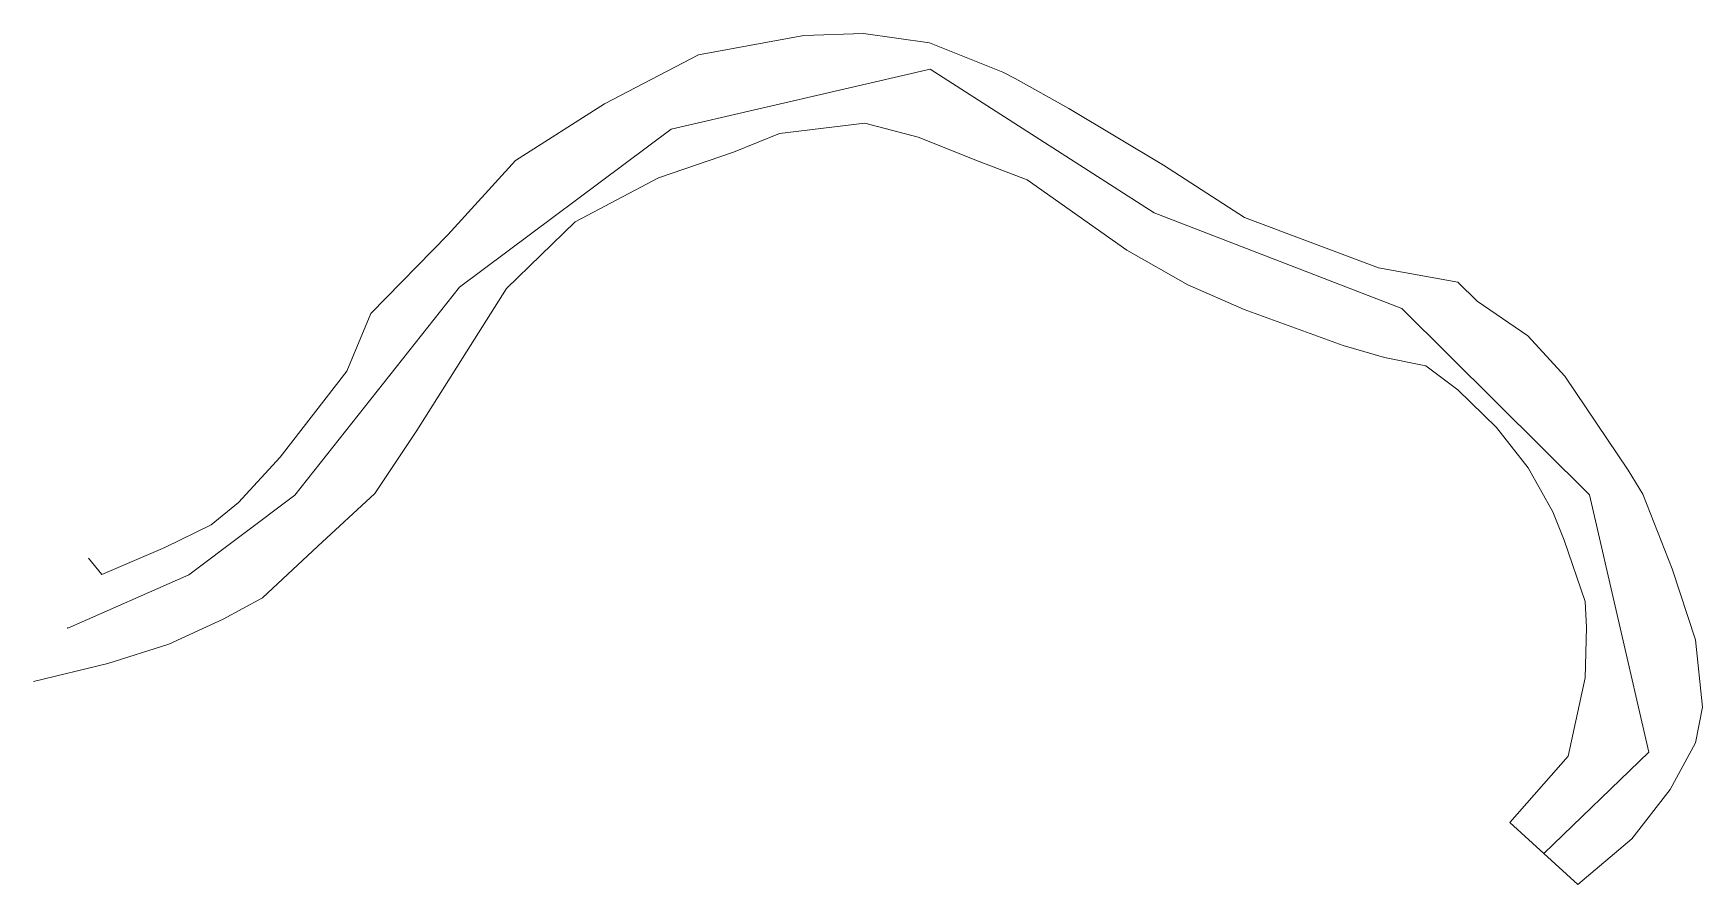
# Model space of a CAD drawing. Header units: millimetres. Extents: x 751806 to 751868.6, y 4175379.8 to 4175411.8.
import ezdxf

# ---------------------------------------------------------------- set-up
doc = ezdxf.new("R2010")
doc.units = ezdxf.units.MM
for name, color, linetype, lineweight in [('720SPRAL', 94, 'Continuous', 13), ('GEOFENCE', 3, 'Continuous', 0), ('INIT_COORD', 5, 'Continuous', 0)]:
    doc.layers.add(name, color=color, linetype=linetype, lineweight=lineweight)

msp = doc.modelspace()

# ---------------------------------------------------------------- linework, layer by layer
at = {"layer": '720SPRAL', "lineweight": 0}
for p, q in [((751837.118, 4175411.75, 713.322), (751834.878, 4175411.666, 713.4)), ((751839.589, 4175411.4, 713.468), (751837.118, 4175411.75, 713.322)), ((751834.878, 4175411.666, 713.4), (751830.93, 4175410.943, 713.754)), ((751842.347, 4175410.289, 713.448), (751839.589, 4175411.4, 713.468)), ((751830.93, 4175410.943, 713.754), (751827.399, 4175409.108, 714.385)), ((751842.807, 4175410.055, 713.464), (751842.347, 4175410.289, 713.448)), ((751844.828, 4175408.925, 713.621), (751842.807, 4175410.055, 713.464)), ((751827.399, 4175409.108, 714.385), (751824.051, 4175406.974, 714.901)), ((751848.376, 4175406.793, 713.496), (751844.828, 4175408.925, 713.621)), ((751832.233, 4175407.286, 713.601), (751833.967, 4175407.985, 713.527)), ((751833.967, 4175407.985, 713.527), (751837.168, 4175408.375, 713.351)), ((751837.168, 4175408.375, 713.351), (751839.166, 4175407.848, 713.506)), ((751839.166, 4175407.848, 713.506), (751841.456, 4175406.938, 713.555)), ((751824.051, 4175406.974, 714.901), (751821.518, 4175404.18, 715.043)), ((751829.428, 4175406.324, 714.205), (751832.233, 4175407.286, 713.601)), ((751841.456, 4175406.938, 713.555), (751843.265, 4175406.252, 713.71)), ((751851.415, 4175404.838, 713.666), (751848.376, 4175406.793, 713.496)), ((751826.294, 4175404.671, 714.889), (751829.428, 4175406.324, 714.205)), ((751843.265, 4175406.252, 713.71), (751847.008, 4175403.607, 713.496)), ((751856.45, 4175402.942, 713.084), (751851.415, 4175404.838, 713.666)), ((751823.72, 4175402.164, 715.187), (751826.294, 4175404.671, 714.889)), ((751821.518, 4175404.18, 715.043), (751818.625, 4175401.225, 716.115)), ((751847.008, 4175403.607, 713.496), (751849.297, 4175402.306, 713.496)), ((751859.428, 4175402.405, 712.69), (751856.45, 4175402.942, 713.084)), ((751860.149, 4175401.684, 712.4), (751859.428, 4175402.405, 712.69)), ((751820.346, 4175396.828, 715.543), (751823.72, 4175402.164, 715.187)), ((751849.297, 4175402.306, 713.496), (751851.404, 4175401.374, 713.665)), ((751818.625, 4175401.225, 716.115), (751817.718, 4175399.057, 715.571)), ((751851.404, 4175401.374, 713.665), (751855.125, 4175400.03, 713.034)), ((751862.058, 4175400.389, 711.853), (751860.149, 4175401.684, 712.4)), ((751855.125, 4175400.03, 713.034), (751856.672, 4175399.572, 713.86)), ((751863.447, 4175398.87, 711.809), (751862.058, 4175400.389, 711.853)), ((751856.672, 4175399.572, 713.86), (751858.227, 4175399.259, 712.387)), ((751858.227, 4175399.259, 712.387), (751859.422, 4175398.355, 712.079)), ((751817.718, 4175399.057, 715.571), (751815.219, 4175395.827, 716.105)), ((751865.823, 4175395.337, 711.639), (751863.447, 4175398.87, 711.809)), ((751859.422, 4175398.355, 712.079), (751860.876, 4175396.944, 711.824)), ((751818.769, 4175394.468, 715.814), (751820.346, 4175396.828, 715.543)), ((751860.876, 4175396.944, 711.824), (751862.064, 4175395.426, 711.637)), ((751815.219, 4175395.827, 716.105), (751813.661, 4175394.122, 716.358)), ((751862.064, 4175395.426, 711.637), (751862.987, 4175393.781, 711.556)), ((751866.368, 4175394.446, 711.441), (751865.823, 4175395.337, 711.639)), ((751816.631, 4175392.482, 716.025), (751818.769, 4175394.468, 715.814)), ((751867.476, 4175391.629, 711.115), (751866.368, 4175394.446, 711.441)), ((751813.661, 4175394.122, 716.358), (751812.63, 4175393.284, 716.59)), ((751862.987, 4175393.781, 711.556), (751863.424, 4175392.716, 711.389)), ((751812.63, 4175393.284, 716.59), (751810.895, 4175392.438, 716.694)), ((751810.895, 4175392.438, 716.694), (751808.533, 4175391.424, 717.025)), ((751814.564, 4175390.545, 716.524), (751816.631, 4175392.482, 716.025)), ((751863.424, 4175392.716, 711.389), (751864.212, 4175390.412, 711.068)), ((751808.533, 4175391.424, 717.025), (751808.032, 4175392.034, 717.143)), ((751868.354, 4175388.965, 710.753), (751867.476, 4175391.629, 711.115)), ((751813.078, 4175389.75, 716.389), (751814.564, 4175390.545, 716.524)), ((751864.212, 4175390.412, 711.068), (751864.259, 4175389.428, 710.852)), ((751811.037, 4175388.802, 716.582), (751813.078, 4175389.75, 716.389)), ((751864.259, 4175389.428, 710.852), (751864.203, 4175387.545, 710.602)), ((751808.754, 4175388.075, 717.149), (751811.037, 4175388.802, 716.582)), ((751868.615, 4175386.434, 710.463), (751868.354, 4175388.965, 710.753)), ((751805.958, 4175387.397, 717.247), (751808.754, 4175388.075, 717.149)), ((751864.203, 4175387.545, 710.602), (751863.567, 4175384.603, 710.498)), ((751868.345, 4175385.1, 710.358), (751868.615, 4175386.434, 710.463)), ((751867.399, 4175383.349, 710.347), (751868.345, 4175385.1, 710.358)), ((751863.567, 4175384.603, 710.498), (751861.384, 4175382.108, 710.021)), ((751865.963, 4175381.489, 710.318), (751867.399, 4175383.349, 710.347)), ((751861.384, 4175382.108, 710.021), (751863.929, 4175379.772, 709.876)), ((751863.929, 4175379.772, 709.876), (751865.963, 4175381.489, 710.318))]:
    msp.add_line(p, q, dxfattribs=at)
at = {"layer": 'GEOFENCE'}
for p, q in [((751829.903, 4175408.146, 713.985), (751839.615, 4175410.407, 713.229)), ((751839.615, 4175410.407, 713.229), (751848.025, 4175405.005, 713.536)), ((751821.948, 4175402.222, 715.256), (751829.903, 4175408.146, 713.985)), ((751848.025, 4175405.005, 713.536), (751857.319, 4175401.415, 712.678)), ((751815.768, 4175394.405, 716.092), (751821.948, 4175402.222, 715.256)), ((751857.319, 4175401.415, 712.678), (751864.372, 4175394.416, 711.547)), ((751811.799, 4175391.409, 716.614), (751815.768, 4175394.405, 716.092)), ((751864.372, 4175394.416, 711.547), (751866.597, 4175384.745, 710.314)), ((751807.245, 4175389.411, 717.136), (751811.799, 4175391.409, 716.614)), ((751866.597, 4175384.745, 710.314), (751862.657, 4175380.94, 709.948))]:
    msp.add_line(p, q, dxfattribs=at)
at = {"layer": 'INIT_COORD'}
msp.add_point((751807.245, 4175389.411, 717.136), dxfattribs=at)

doc.saveas('drawing.dxf')
